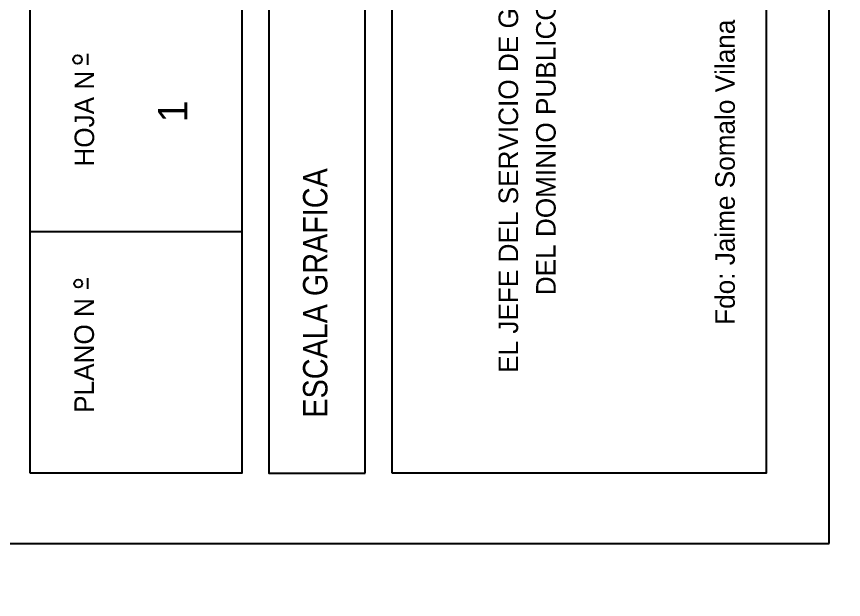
# Model space of a CAD drawing. Extents: x 729854 to 730444, y 4373781 to 4374808.
# Drawn here: x 730062.4 to 730147, y 4374615.3 to 4374674.9 of the extents above; entities that cross this region are included whole.
import ezdxf
from ezdxf.enums import TextEntityAlignment as Align

# ---------------------------------------------------------------- set-up
doc = ezdxf.new("R2010")
doc.units = 0
doc.linetypes.add('DASHED', pattern=[0])
doc.layers.get('0').update_dxf_attribs({"linetype": 'CONTINUOUS'})

msp = doc.modelspace()

# ---------------------------------------------------------------- linework, layer by layer
at = {"color": 0, "linetype": 'CONTINUOUS'}
for p, q in [((730069.73, 4374669.96), (730069.73, 4374671.06)), ((730063.8, 4374652.91), (730085.47, 4374652.91)), ((730069.71, 4374647.02), (730069.71, 4374648.12))]:
    msp.add_line(p, q, dxfattribs=at)
for points in [[(730063.8, 4374628.19), (730063.8, 4374794.5), (730085.47, 4374794.5), (730085.47, 4374628.19)], [(730100.86, 4374628.19), (730100.86, 4374794.5), (730139.11, 4374794.5), (730139.11, 4374628.19)]]:
    msp.add_lwpolyline(points, close=True, dxfattribs=at)
for centre, radius in [((730068.67, 4374670.5), 0.444), ((730068.73, 4374647.57), 0.41)]:
    msp.add_circle(centre, radius, dxfattribs=at)

# ---------------------------------------------------------------- texts
for s, p in [('EL JEFE DEL SERVICIO DE GESTION', (730112.74, 4374662.07)), ('DEL DOMINIO PUBLICO,', (730116.75, 4374661.84)), ('Fdo: Jaime Somalo Vilana', (730134.87, 4374658.96))]:
    msp.add_text(s, height=2, rotation=90, dxfattribs=at).set_placement(p, align=Align.MIDDLE)
at = {"color": 0, "linetype": 'DASHED'}
for s, p in [('HOJA N ', (730069.36, 4374664.81)), ('PLANO N ', (730069.34, 4374640.59))]:
    msp.add_text(s, height=2, rotation=90, dxfattribs=at).set_placement(p, align=Align.MIDDLE)
at = {"color": 0, "linetype": 'CONTINUOUS'}
msp.add_text('1', height=3, rotation=90, dxfattribs=at).set_placement((730079.9, 4374664.07))
at = {"color": 0, "linetype": 'CONTINUOUS', "width": 0.88}
msp.add_text('ESCALA GRAFICA', height=2.5, rotation=90, dxfattribs=at).set_placement((730092.98, 4374646.62), align=Align.MIDDLE)

# ---------------------------------------------------------------- meshes
at = {"color": 0, "linetype": 'CONTINUOUS'}
mesh = msp.add_polyface(dxfattribs=at)
corners = [(730162.5, 4373781), (729854.5, 4374807.5), (730444, 4373781), (730444, 4374807.5), (729854.5, 4373781)]
mesh.append_faces([[corners[k] for k in face] for face in [(0, 1, 4), (1, 0, 2, 3)]], dxfattribs={"vtx0": -1, "color": 0})
mesh = msp.add_polyface(dxfattribs=at)
corners = [(730145.58, 4374621), (730145.58, 4374801.5), (729864.5, 4374801.5), (729864.5, 4374621)]
mesh.append_faces([[corners[k] for k in face] for face in [(0, 1, 2, 3)]], dxfattribs={"color": 0})
mesh = msp.add_polyface(dxfattribs=at)
corners = [(730098.1, 4374628.19), (730098.1, 4374794.66), (730088.23, 4374794.66), (730088.23, 4374628.19)]
mesh.append_faces([[corners[k] for k in face] for face in [(0, 1, 2, 3)]], dxfattribs={"color": 0})

doc.saveas('drawing.dxf')
